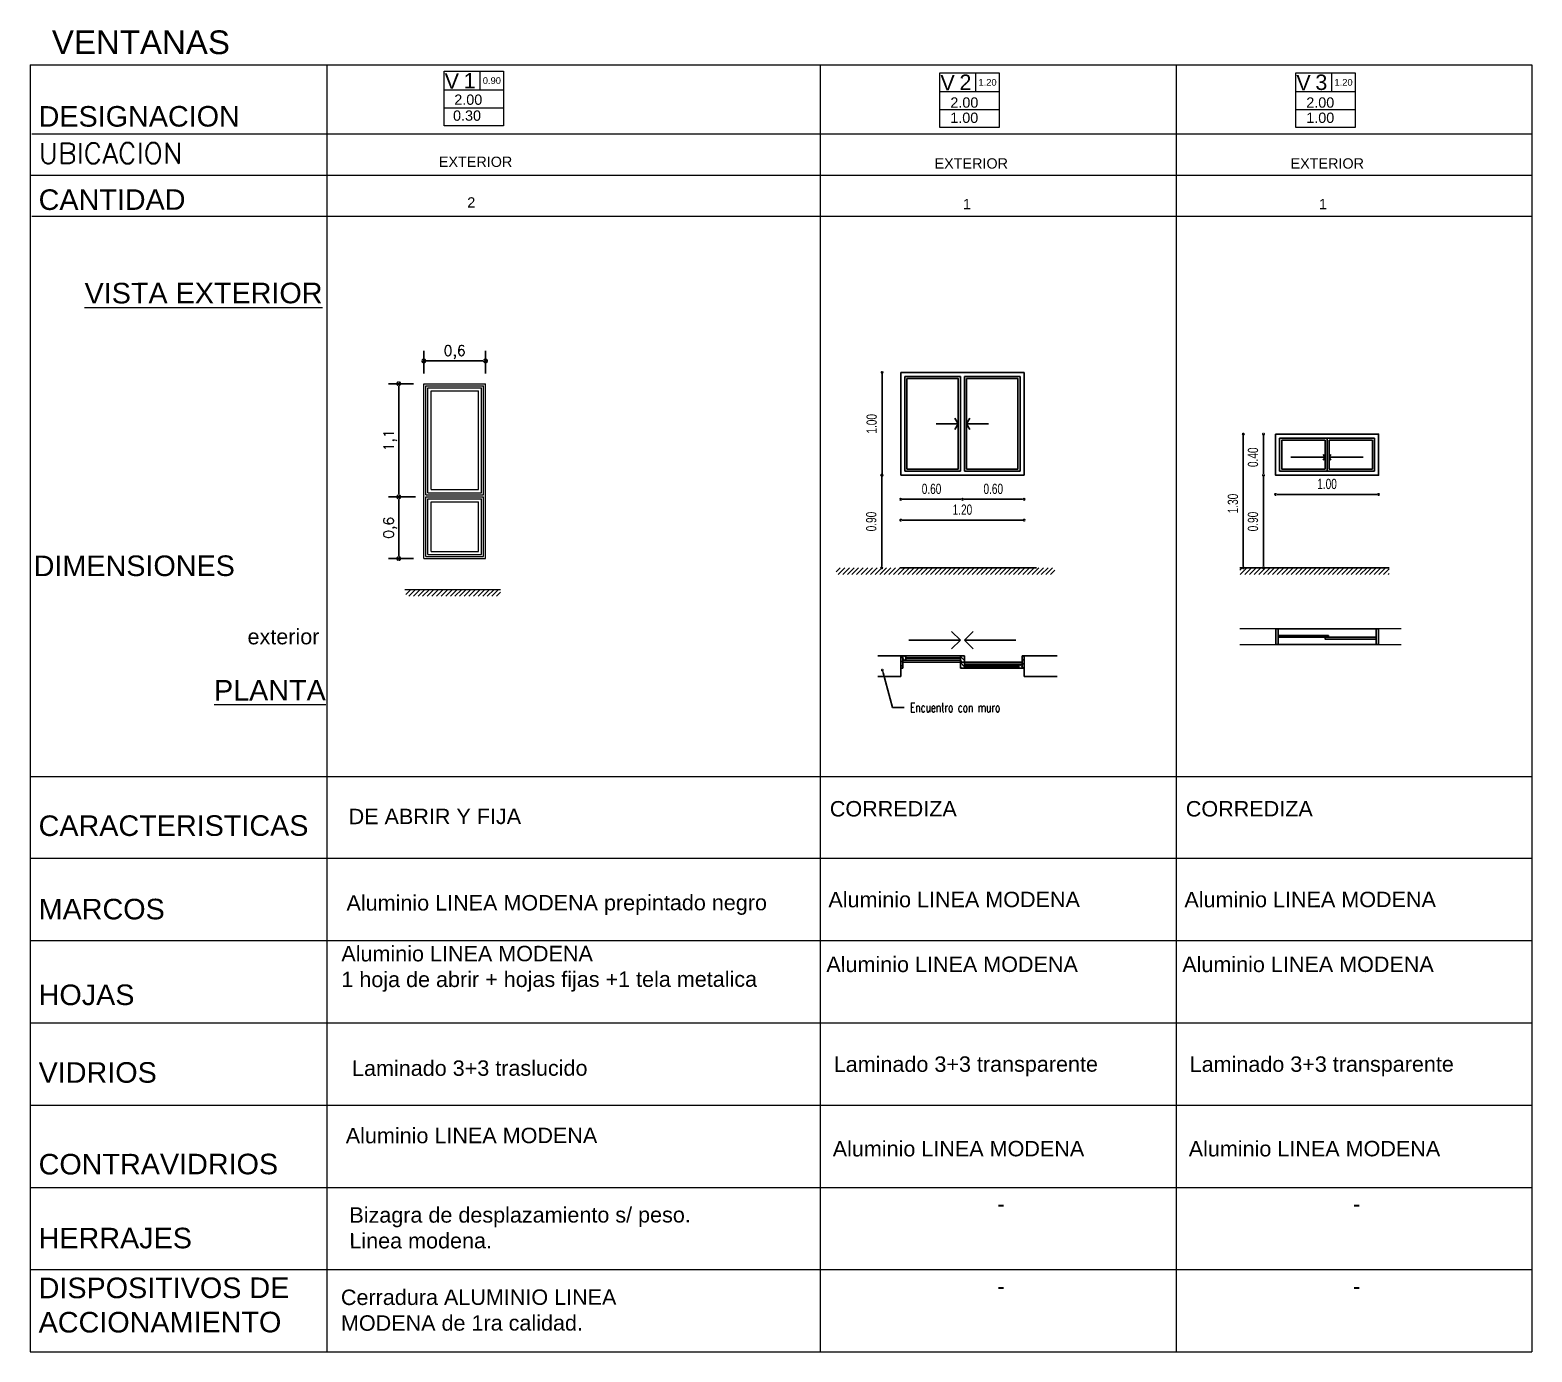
# Model space of a CAD drawing. Header units: metres. Extents: x 5593058 to 5593183, y 6971841 to 6972020.
# Drawn here: x 5593112.73 to 5593127.33, y 6971881.93 to 6971894.78 of the extents above; entities that cross this region are included whole.
import ezdxf
from ezdxf import colors
from ezdxf.entities.mleader import LeaderData, LeaderLine
from ezdxf.math import Vec2, Vec3

# ---------------------------------------------------------------- set-up
doc = ezdxf.new("R2010")
doc.units = ezdxf.units.M
doc.header["$LTSCALE"] = 0.1
doc.header["$PDMODE"] = 35
doc.header["$PDSIZE"] = -3
doc.linetypes.add('ACAD_ISO04W100', pattern=[30, 24, -3, 0, -3])
for name, color, linetype in [('A - ABERTURAS.', 1, 'Continuous'), ('A - MUROS NUEVOS.', 4, 'Continuous'), ('A-ARMADURA', 13, 'ACAD_ISO04W100')]:
    doc.layers.add(name, color=color, linetype=linetype)
for name, color, linetype, lineweight in [('A-ABERTURAS', 1, 'Continuous', 0), ('A-CARPINTERIA anotaciones', 1, 'Continuous', 0), ('A-MUROS', 3, 'Continuous', 0)]:
    doc.layers.add(name, color=color, linetype=linetype, lineweight=lineweight)
doc.styles.add('arial', font='arial.ttf')
doc.styles.add('COTAS', font='arial.ttf', dxfattribs={"width": 0.7})
doc.styles.add('COTAS1', font='romans.shx', dxfattribs={"width": 0.7})
doc.styles.get("Standard").update_dxf_attribs({"font": 'simplex.shx'})
doc.dimstyles.new('CARPINTERIA-1.100', dxfattribs={"dimtxt": 0.1, "dimasz": 0.05, "dimexe": 0.1, "dimexo": 0.1, "dimgap": 0.025, "dimtad": 1, "dimtxsty": 'Standard', "dimblk": 'DOT', "dimcen": 0.05, "dimadec": 0, "dimazin": 0, "dimtfac": 1, "dimtmove": 0, "dimatfit": 3, "dimfxl": 1, "dimarcsym": 0})
doc.dimstyles.new('COTAS 1-100', dxfattribs={"dimtxt": 0.1, "dimasz": 0.03, "dimexe": 0.1, "dimexo": 0.0625, "dimgap": 0.05, "dimtad": 1, "dimzin": 0, "dimdsep": 46, "dimtxsty": 'COTAS', "dimblk": 'DOT', "dimcen": 0.09, "dimse1": 1, "dimse2": 1, "dimclrt": 2, "dimadec": 3, "dimazin": 0, "dimtfac": 1, "dimtix": 1, "dimtofl": 0, "dimtmove": 0, "dimatfit": 3, "dimldrblk": 'DOT', "dimfxl": 0.1, "dimtolj": 1, "dimtzin": 0, "dimarcsym": 0})
pattern_1 = [(135, (5594531.117956, 6969376.804162), (-0.01998106987, -0.01998106987), [])]
pattern_2 = [(135, (5594530.517956, 6969376.684162), (-0.01998106987, -0.01998106987), [])]

# ---------------------------------------------------------------- blocks, each defined once
blk = doc.blocks.new('CARPINT. SIMBOL V')
at = {"layer": 'A-CARPINTERIA anotaciones', "ltscale": 0.1}
for p, q in [((0.057, 0.532), (0.057, 0.35)), ((-0.288, 0.35), (0.288, 0.35)), ((-0.288, 0.175), (0.288, 0.175))]:
    blk.add_line(p, q, dxfattribs=at)
blk.add_lwpolyline([(-0.288, 0.532), (0.288, 0.532), (0.288, 0), (-0.288, 0)], close=True, dxfattribs=at)
at = {"layer": 'A-CARPINTERIA anotaciones', "style": 'arial'}
blk.add_text('V', height=0.15, dxfattribs=at).set_placement((-0.284, 0.361))
blk = doc.blocks.new('_Dot')
at = {"color": 0, "linetype": 'ByBlock', "lineweight": -2}
blk.add_line((-0.5, 0), (-1, 0), dxfattribs=at)
at = {"color": 0, "linetype": 'ByBlock', "const_width": 0.5}
blk.add_lwpolyline([(-0.25, 0, 1), (0.25, 0, 1)], format="xyb", close=True, dxfattribs=at)
blk = doc.blocks.new('*D210')
at = {"layer": 'A-ABERTURAS', "color": 0, "lineweight": -2, "transparency": 16777216}
for p, q in [((5593116.555, 6971891.439), (5593116.555, 6971891.66)), ((5593117.155, 6971891.439), (5593117.155, 6971891.66)), ((5593116.605, 6971891.56), (5593117.105, 6971891.56))]:
    blk.add_line(p, q, dxfattribs=at)
at = {"layer": 'Defpoints', "color": 0, "transparency": 16777216}
for p in [(5593117.155, 6971891.56), (5593116.555, 6971891.339), (5593117.155, 6971891.339)]:
    blk.add_point(p, dxfattribs=at)
at = {"layer": 'A-ABERTURAS', "color": 0, "lineweight": -2, "transparency": 16777216, "xscale": 0.05, "yscale": 0.05, "zscale": 0.05, "rotation": 180}
blk.add_blockref('_Dot', (5593116.555, 6971891.56), dxfattribs=at)
at = {"layer": 'A-ABERTURAS', "color": 0, "lineweight": -2, "transparency": 16777216, "xscale": 0.05, "yscale": 0.05, "zscale": 0.05}
blk.add_blockref('_Dot', (5593117.155, 6971891.56), dxfattribs=at)
at = {"layer": 'A-ABERTURAS', "color": 0, "transparency": 16777216, "insert": (5593116.855, 6971891.645), "char_height": 0.1, "attachment_point": 5}
blk.add_mtext('0,6', dxfattribs=at)
blk = doc.blocks.new('*D211')
at = {"layer": 'A-ABERTURAS', "color": 0, "lineweight": -2, "transparency": 16777216}
for p, q in [((5593116.475, 6971890.239), (5593116.211, 6971890.239)), ((5593116.311, 6971890.189), (5593116.311, 6971889.689)), ((5593116.455, 6971889.639), (5593116.211, 6971889.639))]:
    blk.add_line(p, q, dxfattribs=at)
at = {"layer": 'Defpoints', "color": 0, "transparency": 16777216}
for p in [(5593116.575, 6971890.239), (5593116.311, 6971889.639), (5593116.555, 6971889.639)]:
    blk.add_point(p, dxfattribs=at)
at = {"layer": 'A-ABERTURAS', "color": 0, "lineweight": -2, "transparency": 16777216, "xscale": 0.05, "yscale": 0.05, "zscale": 0.05}
for p, rotation in [((5593116.311, 6971890.239), 90), ((5593116.311, 6971889.639), 270)]:
    blk.add_blockref('_Dot', p, dxfattribs=dict(at, rotation=rotation))
at = {"layer": 'A-ABERTURAS', "color": 0, "transparency": 16777216, "insert": (5593116.227, 6971889.939), "char_height": 0.1, "attachment_point": 5, "rotation": 90}
blk.add_mtext('0,6', dxfattribs=at)
blk = doc.blocks.new('*D212')
at = {"layer": 'A-ABERTURAS', "color": 0, "lineweight": -2, "transparency": 16777216}
for p, q in [((5593116.455, 6971891.339), (5593116.211, 6971891.339)), ((5593116.311, 6971891.289), (5593116.311, 6971890.289)), ((5593116.475, 6971890.239), (5593116.211, 6971890.239))]:
    blk.add_line(p, q, dxfattribs=at)
at = {"layer": 'Defpoints', "color": 0, "transparency": 16777216}
for p in [(5593116.555, 6971891.339), (5593116.311, 6971890.239), (5593116.575, 6971890.239)]:
    blk.add_point(p, dxfattribs=at)
at = {"layer": 'A-ABERTURAS', "color": 0, "lineweight": -2, "transparency": 16777216, "xscale": 0.05, "yscale": 0.05, "zscale": 0.05}
for p, rotation in [((5593116.311, 6971891.339), 90), ((5593116.311, 6971890.239), 270)]:
    blk.add_blockref('_Dot', p, dxfattribs=dict(at, rotation=rotation))
at = {"layer": 'A-ABERTURAS', "color": 0, "transparency": 16777216, "insert": (5593116.227, 6971890.789), "char_height": 0.1, "attachment_point": 5, "rotation": 90}
blk.add_mtext('1,1', dxfattribs=at)
blk = doc.blocks.new('*D221')
at = {"layer": 'A-ARMADURA', "color": 0, "lineweight": -2, "ltscale": 1.5, "transparency": 16777216}
blk.add_line((5593121.761, 6971890.215), (5593121.221, 6971890.215), dxfattribs=at)
at = {"layer": 'Defpoints', "color": 0, "ltscale": 1.5, "transparency": 16777216}
for p in [(5593121.191, 6971890.449), (5593121.791, 6971890.449), (5593121.191, 6971890.215)]:
    blk.add_point(p, dxfattribs=at)
at = {"layer": 'A-ARMADURA', "color": 0, "lineweight": -2, "ltscale": 1.5, "transparency": 16777216, "xscale": 0.03, "yscale": 0.03, "zscale": 0.03, "rotation": 180}
blk.add_blockref('_Dot', (5593121.191, 6971890.215), dxfattribs=at)
at = {"layer": 'A-ARMADURA', "color": 0, "lineweight": -2, "ltscale": 1.5, "transparency": 16777216, "xscale": 0.03, "yscale": 0.03, "zscale": 0.03}
blk.add_blockref('_Dot', (5593121.791, 6971890.215), dxfattribs=at)
at = {"layer": 'A-ARMADURA', "color": 2, "ltscale": 1.5, "transparency": 16777216, "insert": (5593121.491, 6971890.316), "char_height": 0.1, "attachment_point": 5, "style": 'COTAS'}
blk.add_mtext('\\A1;0.60', dxfattribs=at)
blk = doc.blocks.new('*D222')
at = {"layer": 'A-ARMADURA', "color": 0, "lineweight": -2, "ltscale": 1.5, "transparency": 16777216}
blk.add_line((5593121.821, 6971890.215), (5593122.361, 6971890.215), dxfattribs=at)
at = {"layer": 'Defpoints', "color": 0, "ltscale": 1.5, "transparency": 16777216}
for p in [(5593121.791, 6971890.449), (5593122.391, 6971890.449), (5593122.391, 6971890.215)]:
    blk.add_point(p, dxfattribs=at)
at = {"layer": 'A-ARMADURA', "color": 0, "lineweight": -2, "ltscale": 1.5, "transparency": 16777216, "xscale": 0.03, "yscale": 0.03, "zscale": 0.03, "rotation": 180}
blk.add_blockref('_Dot', (5593121.791, 6971890.215), dxfattribs=at)
at = {"layer": 'A-ARMADURA', "color": 0, "lineweight": -2, "ltscale": 1.5, "transparency": 16777216, "xscale": 0.03, "yscale": 0.03, "zscale": 0.03}
blk.add_blockref('_Dot', (5593122.391, 6971890.215), dxfattribs=at)
at = {"layer": 'A-ARMADURA', "color": 2, "ltscale": 1.5, "transparency": 16777216, "insert": (5593122.091, 6971890.316), "char_height": 0.1, "attachment_point": 5, "style": 'COTAS'}
blk.add_mtext('\\A1;0.60', dxfattribs=at)
blk = doc.blocks.new('*D220')
at = {"layer": 'A-ARMADURA', "color": 0, "lineweight": -2, "ltscale": 1.5, "transparency": 16777216}
blk.add_line((5593121.221, 6971890.013), (5593122.361, 6971890.013), dxfattribs=at)
at = {"layer": 'Defpoints', "color": 0, "ltscale": 1.5, "transparency": 16777216}
for p in [(5593121.191, 6971890.449), (5593122.391, 6971890.449), (5593122.391, 6971890.013)]:
    blk.add_point(p, dxfattribs=at)
at = {"layer": 'A-ARMADURA', "color": 0, "lineweight": -2, "ltscale": 1.5, "transparency": 16777216, "xscale": 0.03, "yscale": 0.03, "zscale": 0.03, "rotation": 180}
blk.add_blockref('_Dot', (5593121.191, 6971890.013), dxfattribs=at)
at = {"layer": 'A-ARMADURA', "color": 0, "lineweight": -2, "ltscale": 1.5, "transparency": 16777216, "xscale": 0.03, "yscale": 0.03, "zscale": 0.03}
blk.add_blockref('_Dot', (5593122.391, 6971890.013), dxfattribs=at)
at = {"layer": 'A-ARMADURA', "color": 2, "ltscale": 1.5, "transparency": 16777216, "insert": (5593121.791, 6971890.114), "char_height": 0.1, "attachment_point": 5, "style": 'COTAS'}
blk.add_mtext('\\A1;1.20', dxfattribs=at)
blk = doc.blocks.new('*D223')
at = {"layer": 'A-ARMADURA', "color": 0, "lineweight": -2, "ltscale": 1.5, "transparency": 16777216}
blk.add_line((5593121.01, 6971891.419), (5593121.01, 6971890.479), dxfattribs=at)
at = {"layer": 'Defpoints', "color": 0, "ltscale": 1.5, "transparency": 16777216}
for p in [(5593121.191, 6971891.449), (5593121.01, 6971890.449), (5593121.191, 6971890.449)]:
    blk.add_point(p, dxfattribs=at)
at = {"layer": 'A-ARMADURA', "color": 0, "lineweight": -2, "ltscale": 1.5, "transparency": 16777216, "xscale": 0.03, "yscale": 0.03, "zscale": 0.03}
for p, rotation in [((5593121.01, 6971891.449), 90), ((5593121.01, 6971890.449), 270)]:
    blk.add_blockref('_Dot', p, dxfattribs=dict(at, rotation=rotation))
at = {"layer": 'A-ARMADURA', "color": 2, "ltscale": 1.5, "transparency": 16777216, "insert": (5593120.909, 6971890.949), "char_height": 0.1, "attachment_point": 5, "rotation": 90, "style": 'COTAS'}
blk.add_mtext('\\A1;1.00', dxfattribs=at)
blk = doc.blocks.new('*D224')
at = {"layer": 'A-ARMADURA', "color": 0, "lineweight": -2, "ltscale": 1.5, "transparency": 16777216}
blk.add_line((5593121.006, 6971890.419), (5593121.006, 6971889.579), dxfattribs=at)
at = {"layer": 'Defpoints', "color": 0, "ltscale": 1.5, "transparency": 16777216}
for p in [(5593121.191, 6971890.449), (5593121.006, 6971889.549), (5593121.188, 6971889.549)]:
    blk.add_point(p, dxfattribs=at)
at = {"layer": 'A-ARMADURA', "color": 0, "lineweight": -2, "ltscale": 1.5, "transparency": 16777216, "xscale": 0.03, "yscale": 0.03, "zscale": 0.03}
for p, rotation in [((5593121.006, 6971890.449), 90), ((5593121.006, 6971889.549), 270)]:
    blk.add_blockref('_Dot', p, dxfattribs=dict(at, rotation=rotation))
at = {"layer": 'A-ARMADURA', "color": 2, "ltscale": 1.5, "transparency": 16777216, "insert": (5593120.905, 6971889.999), "char_height": 0.1, "attachment_point": 5, "rotation": 90, "style": 'COTAS'}
blk.add_mtext('\\A1;0.90', dxfattribs=at)
blk = doc.blocks.new('*D275')
at = {"layer": 'A-ARMADURA', "color": 0, "lineweight": -2, "ltscale": 1.5, "transparency": 16777216}
blk.add_line((5593124.718, 6971890.819), (5593124.718, 6971890.479), dxfattribs=at)
at = {"layer": 'Defpoints', "color": 0, "ltscale": 1.5, "transparency": 16777216}
for p in [(5593124.835, 6971890.849), (5593124.718, 6971890.449), (5593124.835, 6971890.449)]:
    blk.add_point(p, dxfattribs=at)
at = {"layer": 'A-ARMADURA', "color": 0, "lineweight": -2, "ltscale": 1.5, "transparency": 16777216, "xscale": 0.03, "yscale": 0.03, "zscale": 0.03}
for p, rotation in [((5593124.718, 6971890.849), 90), ((5593124.718, 6971890.449), 270)]:
    blk.add_blockref('_Dot', p, dxfattribs=dict(at, rotation=rotation))
at = {"layer": 'A-ARMADURA', "color": 2, "ltscale": 1.5, "transparency": 16777216, "insert": (5593124.616, 6971890.624), "char_height": 0.1, "attachment_point": 5, "rotation": 90, "style": 'COTAS'}
blk.add_mtext('\\A1;0.40', dxfattribs=at)
blk = doc.blocks.new('*D276')
at = {"layer": 'A-ARMADURA', "color": 0, "lineweight": -2, "ltscale": 1.5, "transparency": 16777216}
blk.add_line((5593124.718, 6971890.419), (5593124.718, 6971889.579), dxfattribs=at)
at = {"layer": 'Defpoints', "color": 0, "ltscale": 1.5, "transparency": 16777216}
for p in [(5593124.965, 6971890.449), (5593124.718, 6971889.549), (5593124.833, 6971889.549)]:
    blk.add_point(p, dxfattribs=at)
at = {"layer": 'A-ARMADURA', "color": 0, "lineweight": -2, "ltscale": 1.5, "transparency": 16777216, "xscale": 0.03, "yscale": 0.03, "zscale": 0.03}
for p, rotation in [((5593124.718, 6971890.449), 90), ((5593124.718, 6971889.549), 270)]:
    blk.add_blockref('_Dot', p, dxfattribs=dict(at, rotation=rotation))
at = {"layer": 'A-ARMADURA', "color": 2, "ltscale": 1.5, "transparency": 16777216, "insert": (5593124.616, 6971889.999), "char_height": 0.1, "attachment_point": 5, "rotation": 90, "style": 'COTAS'}
blk.add_mtext('\\A1;0.90', dxfattribs=at)
blk = doc.blocks.new('*D277')
at = {"layer": 'A-ARMADURA', "color": 0, "lineweight": -2, "ltscale": 1.5, "transparency": 16777216}
blk.add_line((5593124.865, 6971890.263), (5593125.807, 6971890.263), dxfattribs=at)
at = {"layer": 'Defpoints', "color": 0, "ltscale": 1.5, "transparency": 16777216}
for p in [(5593124.835, 6971890.449), (5593125.837, 6971890.449), (5593125.837, 6971890.263)]:
    blk.add_point(p, dxfattribs=at)
at = {"layer": 'A-ARMADURA', "color": 0, "lineweight": -2, "ltscale": 1.5, "transparency": 16777216, "xscale": 0.03, "yscale": 0.03, "zscale": 0.03, "rotation": 180}
blk.add_blockref('_Dot', (5593124.835, 6971890.263), dxfattribs=at)
at = {"layer": 'A-ARMADURA', "color": 0, "lineweight": -2, "ltscale": 1.5, "transparency": 16777216, "xscale": 0.03, "yscale": 0.03, "zscale": 0.03}
blk.add_blockref('_Dot', (5593125.837, 6971890.263), dxfattribs=at)
at = {"layer": 'A-ARMADURA', "color": 2, "ltscale": 1.5, "transparency": 16777216, "insert": (5593125.336, 6971890.364), "char_height": 0.1, "attachment_point": 5, "style": 'COTAS'}
blk.add_mtext('\\A1;1.00', dxfattribs=at)
blk = doc.blocks.new('*D278')
at = {"layer": 'A-ARMADURA', "color": 0, "lineweight": -2, "ltscale": 1.5, "transparency": 16777216}
blk.add_line((5593124.522, 6971890.819), (5593124.522, 6971889.579), dxfattribs=at)
at = {"layer": 'Defpoints', "color": 0, "ltscale": 1.5, "transparency": 16777216}
for p in [(5593124.965, 6971890.849), (5593124.522, 6971889.549), (5593124.833, 6971889.549)]:
    blk.add_point(p, dxfattribs=at)
at = {"layer": 'A-ARMADURA', "color": 0, "lineweight": -2, "ltscale": 1.5, "transparency": 16777216, "xscale": 0.03, "yscale": 0.03, "zscale": 0.03}
for p, rotation in [((5593124.522, 6971890.849), 90), ((5593124.522, 6971889.549), 270)]:
    blk.add_blockref('_Dot', p, dxfattribs=dict(at, rotation=rotation))
at = {"layer": 'A-ARMADURA', "color": 2, "ltscale": 1.5, "transparency": 16777216, "insert": (5593124.421, 6971890.174), "char_height": 0.1, "attachment_point": 5, "rotation": 90, "style": 'COTAS'}
blk.add_mtext('\\A1;1.30', dxfattribs=at)
blk = doc.blocks.new('ventanita')
at = {"layer": 'A - ABERTURAS.'}
for p, q in [((0, 0.55), (0, -0.425)), ((0.15, -0.425), (0.15, 0.55))]:
    blk.add_line(p, q, dxfattribs=at)
at = {"layer": 'A - ABERTURAS.', "color": 2}
for points in [[(0, 0.55), (0.15, 0.55), (0.15, 0.525), (0, 0.525)], [(0.081, 0.525), (0.1, 0.525), (0.1, 0.032), (0.081, 0.032)], [(0.063, 0.062), (0.081, 0.062), (0.081, -0.425), (0.063, -0.425)], [(0, -0.45), (0.15, -0.45), (0.15, -0.425), (0, -0.425)]]:
    blk.add_lwpolyline(points, close=True, dxfattribs=at)

msp = doc.modelspace()

# ---------------------------------------------------------------- hatches: boundary and pattern name
at = {"layer": 'A - ABERTURAS.', "ltscale": 1.5}
h = msp.add_hatch(dxfattribs=at)
h.set_pattern_fill('LINE', color=256, scale=0.01, angle=45, style=0)
h.set_pattern_definition([(45, (5592007.48867, 6971211.25904), (-0.0224506403, 0.0224506403), [])])
h.paths.add_polyline_path([(5593120.565, 6971889.549), (5593122.69, 6971889.549), (5593122.69, 6971889.484), (5593120.565, 6971889.484)])
h = msp.add_hatch(dxfattribs=at)
h.set_pattern_fill('LINE', color=256, scale=0.01, angle=45, style=0)
h.set_pattern_definition([(45, (5592010.949195, 6971211.259038), (-0.0224506403, 0.0224506403), [])])
h.paths.add_polyline_path([(5593125.94, 6971889.484), (5593125.94, 6971889.549), (5593124.488, 6971889.549), (5593124.488, 6971889.484)])
h = msp.add_hatch(dxfattribs=at)
h.set_pattern_fill('ANSI31', color=256, scale=0.0089, angle=90)
h.set_pattern_definition([(135, (5592915.327068, 6971725.853173), (-0.01998107, -0.01998107), [])])
h.paths.add_polyline_path([(5593121.061, 6971888.675), (5593121.061, 6971888.671), (5593121.771, 6971888.671), (5593121.771, 6971888.675)])
h = msp.add_hatch(dxfattribs=at)
h.set_pattern_fill('ANSI31', color=256, scale=0.0089, angle=90)
h.set_pattern_definition(pattern_1)
h.paths.add_polyline_path([(5593121.191, 6971888.693), (5593121.191, 6971888.573), (5593121.211, 6971888.573), (5593121.211, 6971888.693)])
h = msp.add_hatch(dxfattribs=at)
h.set_pattern_fill('ANSI31', color=256, scale=0.0089, angle=90)
h.set_pattern_definition(pattern_1)
h.paths.add_polyline_path([(5593121.211, 6971888.693), (5593121.211, 6971888.653), (5593121.241, 6971888.653), (5593121.241, 6971888.693)])
h = msp.add_hatch(dxfattribs=at)
h.set_pattern_fill('ANSI31', color=256, scale=0.0089, angle=90)
h.set_pattern_definition([(135, (5594531.697956, 6969376.844162), (-0.01998106987, -0.01998106987), [])])
h.paths.add_polyline_path([(5593121.771, 6971888.693), (5593121.771, 6971888.633), (5593121.811, 6971888.633), (5593121.811, 6971888.693)])
h = msp.add_hatch(dxfattribs=at)
h.set_pattern_fill('ANSI31', color=256, scale=0.0089, angle=90)
h.set_pattern_definition([(135, (5594531.697956, 6969376.784162), (-0.01998106987, -0.01998106987), [])])
h.paths.add_polyline_path([(5593121.771, 6971888.633), (5593121.771, 6971888.573), (5593121.811, 6971888.573), (5593121.811, 6971888.633)])
h = msp.add_hatch(dxfattribs=at)
h.set_pattern_fill('ANSI31', color=256, scale=0.0089, angle=90)
h.set_pattern_definition([(135, (5592915.327068, 6971725.733173), (-0.01998107, -0.01998107), [])])
h.paths.add_polyline_path([(5593122.461, 6971888.591), (5593122.461, 6971888.595), (5593121.811, 6971888.595), (5593121.811, 6971888.591)])
h = msp.add_hatch(dxfattribs=at)
h.set_pattern_fill('ANSI31', color=256, scale=0.0089, angle=90)
h.set_pattern_definition(pattern_2)
h.paths.add_polyline_path([(5593122.371, 6971888.573), (5593122.371, 6971888.613), (5593122.341, 6971888.613), (5593122.341, 6971888.573)])
h = msp.add_hatch(dxfattribs=at)
h.set_pattern_fill('ANSI31', color=256, scale=0.0089, angle=90)
h.set_pattern_definition(pattern_2)
h.paths.add_polyline_path([(5593122.391, 6971888.573), (5593122.391, 6971888.693), (5593122.371, 6971888.693), (5593122.371, 6971888.573)])
at = {"layer": 'A-ABERTURAS'}
h = msp.add_hatch(dxfattribs=at)
h.set_pattern_fill('LINE', color=256, scale=0.01, angle=45, style=0)
h.set_pattern_definition([(45, (5592004.21271, 6971211.048786), (-0.0224506403, 0.0224506403), [])])
h.paths.add_polyline_path([(5593117.3, 6971889.274), (5593117.3, 6971889.339), (5593116.38, 6971889.339), (5593116.38, 6971889.274)])

# ---------------------------------------------------------------- linework, layer by layer
at = {"layer": 'A - ABERTURAS.', "ltscale": 1.5}
for p, q in [((5593121.191, 6971891.449), (5593121.191, 6971890.449)), ((5593121.191, 6971891.449), (5593122.391, 6971891.449)), ((5593121.191, 6971891.449), (5593122.391, 6971891.449)), ((5593121.191, 6971890.449), (5593121.191, 6971891.449)), ((5593121.231, 6971891.409), (5593121.771, 6971891.409)), ((5593121.231, 6971890.489), (5593121.231, 6971891.409)), ((5593121.771, 6971891.409), (5593121.771, 6971890.489)), ((5593121.811, 6971891.409), (5593122.351, 6971891.409)), ((5593121.811, 6971891.409), (5593121.811, 6971890.489)), ((5593122.351, 6971891.409), (5593122.351, 6971890.489)), ((5593122.391, 6971891.449), (5593122.391, 6971890.449)), ((5593122.391, 6971891.449), (5593122.391, 6971890.449)), ((5593121.751, 6971890.949), (5593121.537, 6971890.949)), ((5593121.751, 6971890.949), (5593121.718, 6971891.005)), ((5593121.751, 6971890.949), (5593121.718, 6971890.893)), ((5593121.831, 6971890.949), (5593121.864, 6971891.005)), ((5593121.831, 6971890.949), (5593122.045, 6971890.949)), ((5593121.831, 6971890.949), (5593121.864, 6971890.893)), ((5593125.316, 6971890.624), (5593124.984, 6971890.624)), ((5593125.316, 6971890.624), (5593125.299, 6971890.652)), ((5593125.316, 6971890.624), (5593125.299, 6971890.596)), ((5593125.356, 6971890.624), (5593125.372, 6971890.652)), ((5593125.356, 6971890.624), (5593125.688, 6971890.624)), ((5593125.356, 6971890.624), (5593125.372, 6971890.596)), ((5593121.771, 6971890.489), (5593121.231, 6971890.489)), ((5593122.351, 6971890.489), (5593121.811, 6971890.489)), ((5593121.191, 6971890.449), (5593122.391, 6971890.449)), ((5593122.391, 6971890.449), (5593121.191, 6971890.449)), ((5593121.182, 6971889.549), (5593122.51, 6971889.549)), ((5593124.488, 6971889.549), (5593125.94, 6971889.549)), ((5593121.271, 6971888.846), (5593121.771, 6971888.846)), ((5593121.771, 6971888.846), (5593121.686, 6971888.931)), ((5593121.771, 6971888.846), (5593121.686, 6971888.762)), ((5593121.811, 6971888.846), (5593121.896, 6971888.931)), ((5593121.811, 6971888.846), (5593122.311, 6971888.846)), ((5593121.811, 6971888.846), (5593121.896, 6971888.762)), ((5593121.241, 6971888.693), (5593121.191, 6971888.693)), ((5593121.191, 6971888.693), (5593121.191, 6971888.573)), ((5593121.211, 6971888.573), (5593121.191, 6971888.573)), ((5593121.211, 6971888.693), (5593121.211, 6971888.573)), ((5593121.241, 6971888.653), (5593121.211, 6971888.653)), ((5593121.771, 6971888.633), (5593121.211, 6971888.633)), ((5593121.811, 6971888.693), (5593121.241, 6971888.693)), ((5593121.241, 6971888.693), (5593121.241, 6971888.653)), ((5593121.771, 6971888.675), (5593121.241, 6971888.675)), ((5593121.771, 6971888.671), (5593121.241, 6971888.671)), ((5593121.771, 6971888.653), (5593121.241, 6971888.653)), ((5593121.771, 6971888.693), (5593121.771, 6971888.573)), ((5593121.771, 6971888.693), (5593121.811, 6971888.693)), ((5593121.811, 6971888.693), (5593121.771, 6971888.693)), ((5593121.771, 6971888.633), (5593121.811, 6971888.633)), ((5593121.771, 6971888.573), (5593121.811, 6971888.573)), ((5593121.811, 6971888.693), (5593121.811, 6971888.613)), ((5593121.811, 6971888.693), (5593121.811, 6971888.573)), ((5593121.811, 6971888.633), (5593122.371, 6971888.633)), ((5593121.811, 6971888.613), (5593122.341, 6971888.613)), ((5593121.811, 6971888.595), (5593122.341, 6971888.595)), ((5593121.811, 6971888.591), (5593122.341, 6971888.591)), ((5593121.811, 6971888.573), (5593122.341, 6971888.573)), ((5593122.341, 6971888.573), (5593122.341, 6971888.613)), ((5593122.341, 6971888.613), (5593122.371, 6971888.613)), ((5593122.341, 6971888.573), (5593122.391, 6971888.573)), ((5593122.371, 6971888.573), (5593122.371, 6971888.693)), ((5593122.371, 6971888.693), (5593122.391, 6971888.693)), ((5593122.391, 6971888.573), (5593122.391, 6971888.693))]:
    msp.add_line(p, q, dxfattribs=at)
for points in [[(5593121.251, 6971891.389), (5593121.751, 6971891.389), (5593121.751, 6971890.509), (5593121.251, 6971890.509)], [(5593121.831, 6971891.389), (5593122.331, 6971891.389), (5593122.331, 6971890.509), (5593121.831, 6971890.509)], [(5593124.835, 6971890.849), (5593125.837, 6971890.849), (5593125.837, 6971890.449), (5593124.835, 6971890.449)], [(5593124.875, 6971890.809), (5593125.797, 6971890.809), (5593125.797, 6971890.489), (5593124.875, 6971890.489)], [(5593125.336, 6971890.809), (5593124.875, 6971890.809), (5593124.875, 6971890.489), (5593125.336, 6971890.489)], [(5593125.316, 6971890.789), (5593124.895, 6971890.789), (5593124.895, 6971890.509), (5593125.316, 6971890.509)], [(5593125.356, 6971890.789), (5593125.777, 6971890.789), (5593125.777, 6971890.509), (5593125.356, 6971890.509)]]:
    msp.add_lwpolyline(points, close=True, dxfattribs=at)
at = {"layer": 'A - MUROS NUEVOS.'}
for p, q in [((5593121.191, 6971888.493), (5593121.191, 6971888.693)), ((5593122.391, 6971888.693), (5593122.391, 6971888.493))]:
    msp.add_line(p, q, dxfattribs=at)
for points in [[(5593121.191, 6971888.693), (5593120.97, 6971888.693)], [(5593122.711, 6971888.693), (5593122.391, 6971888.693)], [(5593120.97, 6971888.493), (5593121.191, 6971888.493)], [(5593122.391, 6971888.493), (5593122.711, 6971888.493)]]:
    msp.add_lwpolyline(points, dxfattribs=at)
at = {"layer": 'A-ABERTURAS'}
for p, q in [((5593112.727, 6971894.439), (5593115.613, 6971894.439)), ((5593112.727, 6971894.439), (5593112.727, 6971881.927)), ((5593115.613, 6971894.439), (5593115.613, 6971881.927)), ((5593115.613, 6971894.439), (5593120.407, 6971894.439)), ((5593120.407, 6971894.439), (5593120.407, 6971881.927)), ((5593120.407, 6971894.439), (5593123.868, 6971894.439)), ((5593123.868, 6971894.439), (5593123.868, 6971881.927)), ((5593123.868, 6971894.439), (5593123.868, 6971881.927)), ((5593123.868, 6971894.439), (5593127.328, 6971894.439)), ((5593127.328, 6971894.439), (5593127.328, 6971881.927)), ((5593112.743, 6971893.767), (5593115.613, 6971893.767)), ((5593115.613, 6971893.767), (5593120.407, 6971893.767)), ((5593120.407, 6971893.767), (5593123.868, 6971893.767)), ((5593123.868, 6971893.767), (5593127.328, 6971893.767)), ((5593112.727, 6971893.367), (5593115.613, 6971893.367)), ((5593115.613, 6971893.367), (5593120.407, 6971893.367)), ((5593120.407, 6971893.367), (5593123.868, 6971893.367)), ((5593123.868, 6971893.367), (5593127.328, 6971893.367)), ((5593112.743, 6971892.967), (5593115.613, 6971892.967)), ((5593115.613, 6971892.967), (5593120.407, 6971892.967)), ((5593120.407, 6971892.967), (5593123.868, 6971892.967)), ((5593123.868, 6971892.967), (5593127.328, 6971892.967)), ((5593116.555, 6971889.639), (5593116.555, 6971891.339)), ((5593116.555, 6971891.339), (5593117.155, 6971891.339)), ((5593117.155, 6971889.639), (5593117.155, 6971891.339)), ((5593116.575, 6971891.319), (5593117.135, 6971891.319)), ((5593116.575, 6971890.259), (5593116.575, 6971891.319)), ((5593116.595, 6971890.279), (5593116.595, 6971891.299)), ((5593116.595, 6971891.299), (5593117.115, 6971891.299)), ((5593116.625, 6971890.309), (5593116.625, 6971891.269)), ((5593116.625, 6971891.269), (5593117.085, 6971891.269)), ((5593117.085, 6971890.309), (5593117.085, 6971891.269)), ((5593117.115, 6971890.279), (5593117.115, 6971891.299)), ((5593117.135, 6971890.259), (5593117.135, 6971891.319)), ((5593116.625, 6971890.309), (5593117.085, 6971890.309)), ((5593116.575, 6971890.259), (5593117.135, 6971890.259)), ((5593116.575, 6971890.259), (5593117.135, 6971890.259)), ((5593116.575, 6971889.659), (5593116.575, 6971890.239)), ((5593116.575, 6971890.239), (5593117.135, 6971890.239)), ((5593116.595, 6971890.279), (5593117.115, 6971890.279)), ((5593116.595, 6971889.679), (5593116.595, 6971890.219)), ((5593116.595, 6971890.219), (5593117.115, 6971890.219)), ((5593116.625, 6971889.709), (5593116.625, 6971890.189)), ((5593116.625, 6971890.189), (5593117.085, 6971890.189)), ((5593117.085, 6971889.709), (5593117.085, 6971890.189)), ((5593117.115, 6971889.679), (5593117.115, 6971890.219)), ((5593117.135, 6971889.659), (5593117.135, 6971890.239)), ((5593116.555, 6971889.639), (5593117.155, 6971889.639)), ((5593116.575, 6971889.659), (5593117.135, 6971889.659)), ((5593116.595, 6971889.679), (5593117.115, 6971889.679)), ((5593116.595, 6971889.659), (5593116.595, 6971889.659)), ((5593116.625, 6971889.709), (5593117.085, 6971889.709)), ((5593116.625, 6971889.659), (5593116.625, 6971889.659)), ((5593116.37, 6971889.339), (5593117.299, 6971889.339)), ((5593112.727, 6971887.522), (5593115.613, 6971887.522)), ((5593115.613, 6971887.522), (5593120.407, 6971887.522)), ((5593120.407, 6971887.522), (5593123.868, 6971887.522)), ((5593123.868, 6971887.522), (5593127.328, 6971887.522)), ((5593112.727, 6971886.727), (5593115.613, 6971886.727)), ((5593115.613, 6971886.727), (5593120.407, 6971886.727)), ((5593120.407, 6971886.727), (5593123.868, 6971886.727)), ((5593123.868, 6971886.727), (5593127.328, 6971886.727)), ((5593112.727, 6971885.927), (5593115.613, 6971885.927)), ((5593115.613, 6971885.927), (5593120.407, 6971885.927)), ((5593120.407, 6971885.927), (5593123.868, 6971885.927)), ((5593123.868, 6971885.927), (5593127.328, 6971885.927)), ((5593112.727, 6971885.127), (5593115.613, 6971885.127)), ((5593115.613, 6971885.127), (5593120.407, 6971885.127)), ((5593120.407, 6971885.127), (5593123.868, 6971885.127)), ((5593123.868, 6971885.127), (5593127.328, 6971885.127)), ((5593112.727, 6971884.327), (5593115.613, 6971884.327)), ((5593115.613, 6971884.327), (5593120.407, 6971884.327)), ((5593120.407, 6971884.327), (5593123.868, 6971884.327)), ((5593123.868, 6971884.327), (5593127.328, 6971884.327)), ((5593112.727, 6971883.527), (5593115.613, 6971883.527)), ((5593115.613, 6971883.527), (5593120.407, 6971883.527)), ((5593120.407, 6971883.527), (5593123.868, 6971883.527)), ((5593123.868, 6971883.527), (5593127.328, 6971883.527)), ((5593112.727, 6971882.727), (5593115.613, 6971882.727)), ((5593115.613, 6971882.727), (5593120.407, 6971882.727)), ((5593120.407, 6971882.727), (5593123.868, 6971882.727)), ((5593123.868, 6971882.727), (5593127.328, 6971882.727)), ((5593112.727, 6971881.927), (5593115.613, 6971881.927)), ((5593115.613, 6971881.927), (5593120.407, 6971881.927)), ((5593120.407, 6971881.927), (5593123.868, 6971881.927)), ((5593123.868, 6971881.927), (5593127.328, 6971881.927))]:
    msp.add_line(p, q, dxfattribs=at)
at = {"layer": 'A-MUROS'}
for p, q in [((5593124.837, 6971888.955), (5593124.488, 6971888.955)), ((5593124.837, 6971888.805), (5593124.837, 6971888.955)), ((5593125.837, 6971888.805), (5593125.837, 6971888.955)), ((5593126.058, 6971888.955), (5593125.837, 6971888.955)), ((5593124.488, 6971888.805), (5593124.837, 6971888.805)), ((5593125.837, 6971888.805), (5593126.058, 6971888.805))]:
    msp.add_line(p, q, dxfattribs=at)
msp.add_lwpolyline([(5593125.837, 6971888.805), (5593126.058, 6971888.805)], dxfattribs=at)

# ---------------------------------------------------------------- block references
at = {"layer": 'A - ABERTURAS.', "rotation": 270}
msp.add_blockref('ventanita', (5593125.287, 6971888.955), dxfattribs=at)
at = {"layer": 'A-CARPINTERIA anotaciones'}
for p in [(5593117.041, 6971893.845), (5593121.861, 6971893.829), (5593125.321, 6971893.829)]:
    msp.add_blockref('CARPINT. SIMBOL V', p, dxfattribs=at)

# ---------------------------------------------------------------- texts
at = {"layer": 'A-ABERTURAS', "style": 'arial'}
for s, height, p in [('VENTANAS', 0.2299, (5593112.939, 6971894.543)), ('2', 0.1, (5593116.977, 6971893.051)), ('1', 0.1, (5593121.796, 6971893.035)), ('1', 0.1, (5593125.257, 6971893.035))]:
    msp.add_text(s, height=height, dxfattribs=at).set_placement(p)
at = {"layer": 'A-ABERTURAS', "char_height": 0.2, "attachment_point": 1, "rotation": 0.0496}
for s, insert, width in [('{\\fArial|b0|i0|c0|p34;DESIGNACION}', (5593112.81, 6971894.037), 1.9314), ('UBICACION', (5593112.81, 6971893.678), 1.9314), ('{\\fArial|b0|i0|c0|p34;CANTIDAD}', (5593112.81, 6971893.228), 1.9314), ('\\pxqr;{\\fArial|b0|i0|c0|p34;\\LVISTA EXTERIOR}', (5593113.331, 6971892.319), 2.23872), ('{\\fArial|b0|i0|c0|p34;DIMENSIONES}', (5593112.762, 6971889.668), 2.23872), ('\\pxqr;{\\fArial|b0|i0|c0|p34;\\LPLANTA}', (5593113.363, 6971888.458), 2.23872), ('{\\fArial|b0|i0|c0|p34;MARCOS}', (5593112.81, 6971886.331), 1.9314), ('{\\fArial|b0|i0|c0|p34;HOJAS}', (5593112.81, 6971885.498), 1.9314), ('{\\fArial|b0|i0|c0|p34;VIDRIOS}', (5593112.81, 6971884.743), 1.9314), ('{\\fArial|b0|i0|c0|p34;CONTRAVIDRIOS}', (5593112.81, 6971883.852), 1.9314), ('{\\fArial|b0|i0|c0|p34;HERRAJES}', (5593112.81, 6971883.133), 1.9314), ('{\\fArial|b0|i0|c0|p34;DISPOSITIVOS DE ACCIONAMIENTO}', (5593112.81, 6971882.649), 2.7465)]:
    msp.add_mtext(s, dxfattribs=dict(at, insert=insert, width=width))
at = {"layer": 'A-ABERTURAS', "char_height": 0.1, "width": 0.37336, "attachment_point": 1, "style": 'arial'}
for insert in [(5593116.701, 6971893.546), (5593121.52, 6971893.53), (5593124.981, 6971893.53)]:
    msp.add_mtext('EXTERIOR', dxfattribs=dict(at, insert=insert))
at = {"layer": 'A-ABERTURAS', "attachment_point": 1, "rotation": 0.0496, "style": 'arial'}
for s, insert, char_height, width in [('exterior', (5593114.841, 6971888.955), 0.15, 2.28168), ('CORREDIZA', (5593120.502, 6971887.282), 0.15, 2.40109), ('CORREDIZA', (5593123.963, 6971887.282), 0.15, 2.40109), ('CARACTERISTICAS', (5593112.81, 6971887.142), 0.2, 1.9314), ('DE ABRIR Y FIJA', (5593115.824, 6971887.207), 0.15, 2.40109), ('Aluminio LINEA MODENA prepintado negro', (5593115.803, 6971886.367), 0.15, 4.19339), ('Aluminio LINEA MODENA', (5593120.488, 6971886.399), 0.15, 2.53756), ('Aluminio LINEA MODENA', (5593123.949, 6971886.399), 0.15, 2.53756), ('Aluminio LINEA MODENA\\P1 hoja de abrir + hojas fijas +1 tela metalica', (5593115.753, 6971885.873), 0.15, 5.4595), ('Aluminio LINEA MODENA ', (5593120.468, 6971885.769), 0.15, 5.94804), ('Aluminio LINEA MODENA ', (5593123.928, 6971885.769), 0.15, 5.94804), ('Laminado 3+3 traslucido ', (5593115.857, 6971884.76), 0.15, 2.41854), ('Laminado 3+3 transparente', (5593120.54, 6971884.799), 0.15, 3.04535), ('Laminado 3+3 transparente', (5593124, 6971884.799), 0.15, 3.04535), ('Aluminio LINEA MODENA', (5593115.796, 6971884.105), 0.15, 2.53756), ('Aluminio LINEA MODENA', (5593120.53, 6971883.977), 0.15, 2.53756), ('Aluminio LINEA MODENA', (5593123.991, 6971883.977), 0.15, 2.53756), ('Bizagra de desplazamiento s/ peso. Linea modena.', (5593115.831, 6971883.333), 0.15, 3.63498), ('-', (5593122.13, 6971883.441), 0.15, 2.60602), ('-', (5593125.59, 6971883.441), 0.15, 2.60602), ('Cerradura ALUMINIO LINEA MODENA de 1ra calidad.', (5593115.749, 6971882.533), 0.15, 3.40323), ('-', (5593122.13, 6971882.641), 0.15, 2.60602), ('-', (5593125.59, 6971882.641), 0.15, 2.60602)]:
    msp.add_mtext(s, dxfattribs=dict(at, insert=insert, char_height=char_height, width=width))
at = {"layer": 'A-CARPINTERIA anotaciones', "style": 'arial'}
for s, height, p in [('1', 0.15, (5593116.943, 6971894.21)), ('0.90', 0.065, (5593117.128, 6971894.253)), ('2', 0.15, (5593121.762, 6971894.194)), ('1.20', 0.065, (5593121.947, 6971894.236)), ('3', 0.15, (5593125.222, 6971894.194)), ('1.20', 0.065, (5593125.408, 6971894.236)), ('2.00', 0.1, (5593116.851, 6971894.05)), ('2.00', 0.1, (5593121.674, 6971894.022)), ('2.00', 0.1, (5593125.134, 6971894.022)), ('0.30', 0.1, (5593116.839, 6971893.895)), ('1.00', 0.1, (5593121.673, 6971893.874)), ('1.00', 0.1, (5593125.134, 6971893.874))]:
    msp.add_text(s, height=height, dxfattribs=at).set_placement(p)

# ---------------------------------------------------------------- dimensions: what is measured, and where the dimension line sits
at = {"layer": 'A-ABERTURAS'}
dim = msp.add_linear_dim(base=(5593117.155, 6971891.56), p1=(5593116.555, 6971891.339), p2=(5593117.155, 6971891.339), dimstyle='CARPINTERIA-1.100', dxfattribs=at)
dim.commit()
dim.dimension.update_dxf_attribs({"geometry": '*D210', "text_midpoint": (5593116.855, 6971891.645)})
for base, p1, p2, picture, middle in [((5593116.311, 6971890.239), (5593116.555, 6971891.339), (5593116.575, 6971890.239), '*D212', (5593116.227, 6971890.789)), ((5593116.311, 6971889.639), (5593116.575, 6971890.239), (5593116.555, 6971889.639), '*D211', (5593116.227, 6971889.939))]:
    dim = msp.add_linear_dim(base=base, p1=p1, p2=p2, angle=90, dimstyle='CARPINTERIA-1.100', dxfattribs=at)
    dim.commit()
    dim.dimension.update_dxf_attribs({"geometry": picture, "text_midpoint": middle})
at = {"layer": 'A-ARMADURA', "color": 9, "ltscale": 1.5}
for base, p1, p2, picture, middle in [((5593121.01, 6971890.449), (5593121.191, 6971891.449), (5593121.191, 6971890.449), '*D223', (5593120.909, 6971890.949)), ((5593121.006, 6971889.549), (5593121.191, 6971890.449), (5593121.188, 6971889.549), '*D224', (5593120.905, 6971889.999))]:
    dim = msp.add_linear_dim(base=base, p1=p1, p2=p2, angle=90, dimstyle='COTAS 1-100', dxfattribs=at)
    dim.commit()
    dim.dimension.update_dxf_attribs({"geometry": picture, "text_midpoint": middle})
for base, p1, p2, picture, middle in [((5593124.522, 6971889.549), (5593124.965, 6971890.849), (5593124.833, 6971889.549), '*D278', (5593124.522, 6971890.174)), ((5593124.718, 6971890.449), (5593124.835, 6971890.849), (5593124.835, 6971890.449), '*D275', (5593124.718, 6971890.624)), ((5593124.718, 6971889.549), (5593124.965, 6971890.449), (5593124.833, 6971889.549), '*D276', (5593124.718, 6971889.999))]:
    dim = msp.add_linear_dim(base=base, p1=p1, p2=p2, angle=90, dimstyle='COTAS 1-100', dxfattribs=at)
    dim.commit()
    dim.dimension.update_dxf_attribs({"geometry": picture, "text_midpoint": middle, "dimtype": 160})
for base, p1, p2, picture, middle in [((5593121.191, 6971890.215), (5593121.791, 6971890.449), (5593121.191, 6971890.449), '*D221', (5593121.491, 6971890.316)), ((5593122.391, 6971890.013), (5593121.191, 6971890.449), (5593122.391, 6971890.449), '*D220', (5593121.791, 6971890.114)), ((5593122.391, 6971890.215), (5593121.791, 6971890.449), (5593122.391, 6971890.449), '*D222', (5593122.091, 6971890.316)), ((5593125.837, 6971890.263), (5593124.835, 6971890.449), (5593125.837, 6971890.449), '*D277', (5593125.336, 6971890.364))]:
    dim = msp.add_linear_dim(base=base, p1=p1, p2=p2, dimstyle='COTAS 1-100', dxfattribs=at)
    dim.commit()
    dim.dimension.update_dxf_attribs({"geometry": picture, "text_midpoint": middle})

# ---------------------------------------------------------------- leaders
at = {"layer": 'A - ABERTURAS.', "ltscale": 1.5}
ml = msp.add_multileader_mtext('Standard', dxfattribs=at)
ml.set_content('Encuentro con muro', color=1, style='COTAS1')
ml.set_leader_properties(color=256)
ml.set_arrow_properties(name='DOT')
ml.build(insert=Vec2(0, 0))
ml.multileader.update_dxf_attribs({"text_left_attachment_type": 2, "text_right_attachment_type": 6, "dogleg_length": 0.04, "arrow_head_size": 0.0283})
ctx = ml.context
ctx.base_point, ctx.char_height, ctx.arrow_head_size, ctx.landing_gap_size, ctx.plane_origin = Vec3(5593121.226, 6971888.191), 0.09, 0.0283, 0.0565, Vec3(5593127.4, 6971885.022)
ctx.left_attachment, ctx.right_attachment = 2, 6
notes = []
notes.append((ctx, [(1, (1, 1, 0), (5593121.112, 6971888.191), (1, 0), 0.113, [(0, [(5593121.012, 6971888.555)], 0, [])])]))
ctx.mtext.insert, ctx.mtext.flow_direction = Vec3(5593121.282, 6971888.236), 5
for ctx, leaders in notes:
    for number, flags, end, landing, length, lines in leaders:
        leader = LeaderData()
        leader.index, (leader.has_last_leader_line, leader.has_dogleg_vector, leader.attachment_direction) = number, flags
        leader.last_leader_point, leader.dogleg_vector, leader.dogleg_length = Vec3(end), Vec3(landing), length
        for number, points, colour, breaks in lines:
            line = LeaderLine()
            line.index, line.vertices, line.color, line.breaks = number, Vec3.list(points), colors.encode_raw_color(colour), breaks
            leader.lines.append(line)
        ctx.leaders.append(leader)

doc.saveas('drawing.dxf')
